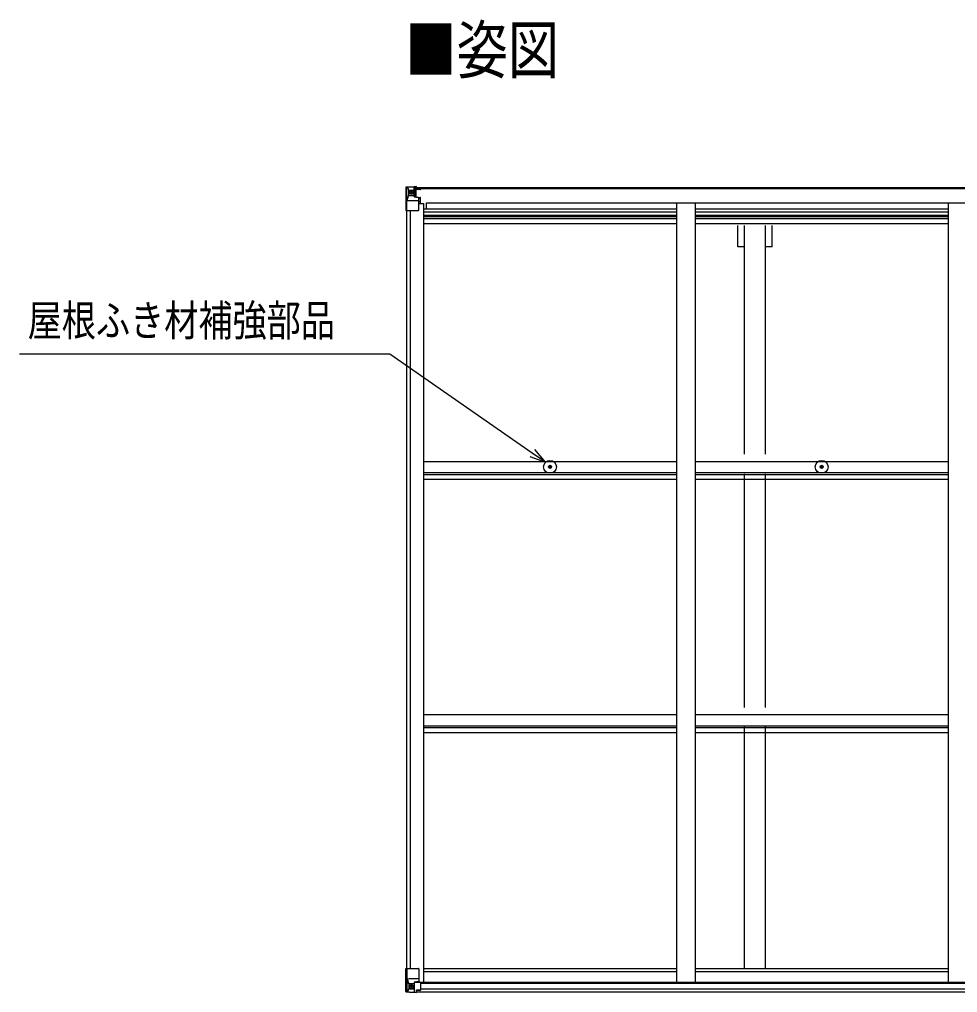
# Model space of a CAD drawing. Units: millimetres, scale not verified. Extents: x -10512 to 10512, y -7425 to 7425.
# Drawn here: x -4000 to -1528, y 789 to 3352 of the extents above; entities that cross this region are included whole.
import ezdxf
from ezdxf.enums import TextEntityAlignment as Align

# ---------------------------------------------------------------- set-up
doc = ezdxf.new("R2010")
doc.units = ezdxf.units.MM
doc.header["$LTSCALE"] = 30
for name, color, linetype in [('0-2_USER1', 3, 'Continuous'), ('0-4_YKK_13', 4, 'Continuous'), ('0-5_YKK_A1', 4, 'Continuous'), ('0-6_YKK_D', 6, 'Continuous')]:
    doc.layers.add(name, color=color, linetype=linetype)
doc.styles.add('ＭＳ ゴシック', font='')
doc.styles.get('ＭＳ ゴシック').set_extended_font_data('MS Gothic')

msp = doc.modelspace()

# ---------------------------------------------------------------- linework, layer by layer
at = {"layer": '0-4_YKK_13'}
for p, q in [((-2982.25, 2909.38), (-2982.25, 2909.34)), ((-2981.31, 2910.38), (-2981.31, 2910.38)), ((-2981.31, 2910.34), (-2981.31, 2910.38)), ((-2972.34, 2910.77), (-2980.27, 2910.29)), ((-2979.41, 2909.32), (-2979.41, 2909.25)), ((-2979.41, 2848.67), (-2979.41, 2909.25)), ((-2975.44, 2905.88), (-2978.17, 2909.55)), ((-2974.58, 2902.37), (-2972.25, 2902.43)), ((-2974.58, 2888.9), (-2974.58, 2902.37)), ((-2960.25, 2911.56), (-2972.25, 2910.77)), ((-2972.25, 2902.43), (-2960.25, 2902.43)), ((-2961.25, 2902.43), (-2960.25, 2902.43)), ((-2953.75, 2912.07), (-2960.25, 2911.67)), ((-2960.25, 2885.57), (-2960.25, 2911.67)), ((-2960.25, 2910.79), (-2953.75, 2911.18)), ((-2958.75, 2905.96), (-2960.25, 2905.96)), ((-2958.75, 2902.43), (-2960.25, 2902.43)), ((-2953.75, 2910.26), (-2958.75, 2910.17)), ((-2958.25, 2905.6), (-2958.75, 2905.6)), ((-2954.75, 2900.67), (-2958.75, 2900.67)), ((-2958.64, 2904.3), (-2954.75, 2904.3)), ((-2958.26, 2904.51), (-2958.26, 2904.67)), ((-2958.26, 2904.67), (-2958.25, 2904.67)), ((-2958.25, 2906.63), (-2958.25, 2904.67)), ((-2950.25, 2906.63), (-2958.25, 2906.63)), ((-2950.25, 2906.6), (-2958.25, 2906.6)), ((-2948.25, 2904.76), (-2958.25, 2904.67)), ((-2954.75, 2884.57), (-2954.75, 2904.54)), ((-2953.75, 2911.18), (-2953.75, 2912.07)), ((-2953.75, 2910.67), (-2953.75, 2911.18)), ((-2953.75, 2910.67), (-2953.75, 2910.26)), ((-2953.75, 2910.26), (-2953.75, 2909.44)), ((-2948.75, 2909.87), (-2948.75, 2909.44)), ((-2948.45, 2909.87), (-2948.75, 2909.87)), ((-2948.45, 2909.87), (-2946.76, 2909.44)), ((-2948.25, 2906.37), (-2943.25, 2906.37)), ((-2948.25, 2904.76), (-2948.25, 2906.37)), ((-2943.25, 2907.29), (-2943.25, 2906.37)), ((-2943.25, 2906.37), (-2942.25, 2906.37)), ((-2942.25, 2906.37), (-2942.25, 2907.29)), ((-2942.25, 2906.37), (-2942.25, 2904.8)), ((-2942.25, 2904.69), (-2942.25, 2904.8)), ((-2978.86, 2875.55), (-2974.72, 2887.64)), ((-2978.86, 2875.55), (-2972.25, 2875.34)), ((-2972.25, 2888.87), (-2974.58, 2888.9)), ((-2972.25, 2888.87), (-2960.25, 2888.87)), ((-2972.25, 2888.87), (-2972.25, 2888.87)), ((-2972.25, 2875.34), (-2948.25, 2875.34)), ((-2966.77, 2895.23), (-2966.77, 2894.27)), ((-2958.75, 2888.87), (-2960.25, 2888.87)), ((-2959.42, 2885.31), (-2949.08, 2883.66)), ((-2959.42, 2884.68), (-2959.42, 2885.31)), ((-2949.08, 2883.03), (-2959.42, 2884.68)), ((-2954.75, 2892.47), (-2958.75, 2892.47)), ((-2949.08, 2883.66), (-2949.08, 2883.03)), ((-2948.8, 2883.58), (-2944.75, 2883.55)), ((-2948.25, 2849.67), (-2948.25, 2882.77)), ((-2943.75, 2871.67), (-2948.25, 2871.67)), ((-2943.75, 2883.54), (-2944.75, 2883.55)), ((-2944.75, 2881.81), (-2943.75, 2881.82)), ((-2943.75, 2867.32), (-2943.75, 2883.54)), ((-2979.41, 2848.67), (-2949.25, 2848.67)), ((-2604.5, 2174.36), (-2603.39, 2174.38)), ((-2604.5, 2173.36), (-2603.39, 2173.34)), ((-2603.39, 2174.38), (-2602.87, 2174.48)), ((-2603.39, 2173.34), (-2602.87, 2173.24)), ((-2602.77, 2174.99), (-2602.87, 2174.48)), ((-2602.77, 2172.72), (-2602.87, 2173.24)), ((-2602.75, 2176.1), (-2602.77, 2174.99)), ((-2602.75, 2171.61), (-2602.77, 2172.72)), ((-2601.75, 2176.1), (-2601.73, 2174.99)), ((-2601.75, 2171.61), (-2601.73, 2172.72)), ((-2601.73, 2174.99), (-2601.63, 2174.48)), ((-2601.73, 2172.72), (-2601.63, 2173.24)), ((-2601.11, 2174.38), (-2601.63, 2174.48)), ((-2601.11, 2173.34), (-2601.63, 2173.24)), ((-2600.01, 2174.36), (-2601.11, 2174.38)), ((-2600.01, 2173.36), (-2601.11, 2173.34)), ((-1888.5, 2174.36), (-1887.39, 2174.38)), ((-1888.5, 2173.36), (-1887.39, 2173.34)), ((-1887.39, 2174.38), (-1886.87, 2174.48)), ((-1887.39, 2173.34), (-1886.87, 2173.24)), ((-1886.77, 2174.99), (-1886.87, 2174.48)), ((-1886.77, 2172.72), (-1886.87, 2173.24)), ((-1886.75, 2176.1), (-1886.77, 2174.99)), ((-1886.75, 2171.61), (-1886.77, 2172.72)), ((-1885.75, 2176.1), (-1885.73, 2174.99)), ((-1885.75, 2171.61), (-1885.73, 2172.72)), ((-1885.73, 2174.99), (-1885.63, 2174.48)), ((-1885.73, 2172.72), (-1885.63, 2173.24)), ((-1885.11, 2174.38), (-1885.63, 2174.48)), ((-1885.11, 2173.34), (-1885.63, 2173.24)), ((-1884.01, 2174.36), (-1885.11, 2174.38)), ((-1884.01, 2173.36), (-1885.11, 2173.34)), ((-2982.25, 852.69), (-2949.25, 852.69)), ((-2982.25, 791.98), (-2982.25, 852.69)), ((-2979.41, 852.69), (-2979.41, 792.11)), ((-2948.25, 851.69), (-2948.25, 818.59)), ((-2978.86, 825.81), (-2972.25, 826.03)), ((-2978.86, 825.81), (-2974.72, 813.73)), ((-2972.25, 826.03), (-2948.25, 826.03)), ((-2975.44, 795.48), (-2978.17, 791.82)), ((-2972.25, 812.49), (-2974.58, 812.46)), ((-2974.58, 812.46), (-2974.58, 798.99)), ((-2974.58, 798.99), (-2972.25, 798.93)), ((-2972.25, 812.49), (-2972.25, 812.49)), ((-2960.25, 812.49), (-2972.25, 812.49)), ((-2972.25, 798.94), (-2960.25, 798.94)), ((-2967.73, 806.13), (-2967.73, 807.09)), ((-2960.25, 816.48), (-2953.75, 816.48)), ((-2960.25, 816.48), (-2960.25, 789.69)), ((-2949.08, 818.34), (-2959.42, 816.68)), ((-2959.42, 816.68), (-2959.42, 816.48)), ((-2956.73, 816.48), (-2949.08, 817.7)), ((-2953.75, 816.48), (-2944.75, 816.45)), ((-2953.75, 789.3), (-2953.75, 795.24)), ((-2944.75, 794.67), (-2953.75, 794.61)), ((-2949.08, 817.7), (-2949.08, 818.34)), ((-2943.75, 815.54), (-2943.75, 795.38)), ((-2981.31, 791.03), (-2981.31, 790.98)), ((-2972.34, 790.6), (-2980.26, 791.07)), ((-2979.4, 792.04), (-2979.41, 792.11)), ((-2960.25, 789.81), (-2972.25, 790.59))]:
    msp.add_line(p, q, dxfattribs=at)
for points in [[(-2982.25, 2909.34), (-2982.25, 2848.67), (-2979.41, 2848.67)], [(-2981.31, 2910.38), (-2972.25, 2910.94), (-2960.25, 2911.67)], [(-2968.69, 2896.19), (-2969.65, 2896.19), (-2969.65, 2897.15), (-2968.69, 2897.15)], [(-2967.73, 2898.11), (-2967.73, 2899.07), (-2966.77, 2899.07), (-2966.77, 2898.11)], [(-2965.81, 2897.15), (-2964.85, 2897.15), (-2964.85, 2896.19), (-2965.81, 2896.19)], [(-2953.75, 2910.67), (-2958.75, 2910.67), (-2958.75, 2885.21)], [(-2943.25, 2904.64), (-2958.25, 2904.51), (-2958.26, 2904.51)], [(-2958.25, 2905.6), (-2950.25, 2905.6), (-2950.25, 2907.29)], [(-2948.25, 2904.76), (-2948.25, 2904.75), (-2942.25, 2904.8)], [(-2966.77, 2894.27), (-2967.73, 2894.27), (-2967.73, 2895.23)], [(-2944.75, 2883.55), (-2944.75, 2881.81), (-2948.25, 2881.8)], [(-2968.69, 804.21), (-2969.65, 804.21), (-2969.65, 805.17), (-2968.69, 805.17)], [(-2967.73, 807.09), (-2966.77, 807.09), (-2966.77, 806.13)], [(-2966.77, 803.25), (-2966.77, 802.29), (-2967.73, 802.29), (-2967.73, 803.25)], [(-2965.81, 805.17), (-2964.85, 805.17), (-2964.85, 804.21), (-2965.81, 804.21)], [(-2943.75, 795.38), (-2943.76, 795.28), (-2953.75, 795.24)], [(-2981.31, 790.98), (-2972.25, 790.43), (-2953.75, 789.3)]]:
    msp.add_lwpolyline(points, dxfattribs=at)
for centre, radius in [((-2967.25, 2896.67), 5.3), ((-2602.25, 2173.86), 17), ((-1886.25, 2173.86), 17), ((-2602.25, 2173.86), 4), ((-1886.25, 2173.86), 4), ((-2967.25, 804.69), 5.3)]:
    msp.add_circle(centre, radius, dxfattribs=at)
for centre, radius, start, end in [((-2981.25, 2909.38), 0.999, 93.4424, 179.95083), ((-2981.25, 2909.38), 1, 93.50017, 180.00079), ((-2981.25, 2909.34), 0.999, 93.4424, 179.95083), ((-2980.1, 2922.99), 12.7, 269.24466, 275.10311), ((-2978.12, 2909.38), 1.28, 131.17831, 182.45895), ((-2968.69, 2898.11), 0.96, 270, 0), ((-2968.69, 2895.23), 0.96, 0, 90), ((-2965.81, 2898.11), 0.96, 180, 270), ((-2965.81, 2895.23), 0.96, 90, 180), ((-2958.25, 2907.13), 0.5, 179.99802, 269.99691), ((-2958.25, 2907.1), 0.5, 180.00109, 270.00109), ((-2958.25, 2904.17), 0.5, 90.52895, 180.04464), ((-2958.24, 2904), 0.513, 91.88028, 181.04707), ((-2943.11, 2912.33), 7.69, 268.96999, 276.43426), ((-2959.31, 2886.24), 0.937, 182.32209, 263.26766), ((-2959.31, 2885.61), 0.937, 182.32209, 263.26766), ((-2949.19, 2882.73), 0.937, 2.32209, 83.26766), ((-2949.19, 2882.1), 0.937, 2.32209, 83.26766), ((-2949.25, 2849.67), 1, 270, 0), ((-2602.25, 2173.86), 2.3, 167.44414, 192.55586), ((-2602.25, 2173.86), 2.3, 77.44414, 102.55586), ((-2602.25, 2173.86), 2.3, 257.44414, 282.55586), ((-2602.25, 2173.86), 2.3, 347.44414, 12.55586), ((-1886.25, 2173.86), 2.3, 167.44414, 192.55586), ((-1886.25, 2173.86), 2.3, 77.44414, 102.55586), ((-1886.25, 2173.86), 2.3, 257.44414, 282.55586), ((-1886.25, 2173.86), 2.3, 347.44414, 12.55586), ((-2949.25, 851.69), 1, 0, 90), ((-2968.69, 806.13), 0.96, 270, 0), ((-2968.69, 803.25), 0.96, 0, 90), ((-2965.81, 806.13), 0.96, 180, 270), ((-2965.81, 803.25), 0.96, 90, 180), ((-2959.31, 815.75), 0.937, 96.73234, 129.06602), ((-2949.19, 819.27), 0.937, 276.73234, 357.67791), ((-2949.19, 818.63), 0.937, 276.73234, 357.67791), ((-2981.25, 792.02), 0.999, 180.04917, 266.5576), ((-2981.25, 791.98), 0.999, 180.04917, 266.5576), ((-2981.25, 791.98), 1, 179.99921, 266.49983), ((-2980.1, 778.37), 12.7, 84.89689, 90.75534), ((-2978.12, 791.98), 1.28, 177.54105, 228.82169)]:
    msp.add_arc(centre, radius, start, end, dxfattribs=at)
for centre, major_axis, ratio, start_param, end_param in [((-2780.31, 2922.69), (201, 12.36), 0.060933, 3.1373463, 3.1378449), ((-2979.31, 2910.46), (2, 0.12), 0.060933, 3.1378449, 4.2119296), ((-2979.12, 2907.36), (-0.02, 3), 0.466854, 5.5234897, 6.1575023), ((-2977.45, 2902.29), (0.03, 5), 0.573921, 4.7320603, 5.5159136), ((-3054, 2902.43), (81.75, 0), 0.061163, 0, 0.0007725), ((-2978.14, 2877.9), (0.85, 2.32), 0.403757, 2.3087461, 3.2744049), ((-2975.99, 2888.92), (0, 3), 0.468246, 4.2703918, 4.7058971), ((-2978.14, 823.46), (0.85, -2.32), 0.403757, 3.0087805, 3.9744392), ((-2977.45, 799.07), (0.03, -5), 0.573921, 0.7672717, 1.551125), ((-2975.99, 812.44), (0, -3), 0.468246, 1.5772882, 2.0127935), ((-3054, 798.94), (81.75, 0), 0.061163, 6.2824128, 6.2831853), ((-2944.75, 815.54), (1, -0.021), 0.906239, 0.0187047, 1.589501), ((-2944.75, 795.38), (1, 0.012), 0.707053, 4.7036637, 6.124411), ((-2979.31, 790.9), (2, -0.12), 0.060933, 2.0712557, 3.1453404), ((-2780.31, 778.67), (201, -12.36), 0.060933, 3.1453404, 3.145839), ((-2979.12, 794), (-0.02, -3), 0.466854, 0.125683, 0.7596956)]:
    msp.add_ellipse(centre, major_axis=major_axis, ratio=ratio, start_param=start_param, end_param=end_param, dxfattribs=at)
at = {"layer": '0-5_YKK_A1'}
for p, q in [((-2958.75, 2909.44), (1334.25, 2909.44)), ((-2958.75, 2907.29), (1334.25, 2907.29)), ((-2980.25, 2848.67), (-2980.25, 852.69)), ((-2970.55, 2848.67), (-2970.55, 852.69)), ((-2948.25, 2867.32), (-2935.25, 2867.32)), ((-2935.25, 2867.32), (-2935.25, 816.67)), ((-2935.25, 2853.64), (-2269.25, 2853.64)), ((-2935.25, 2845.25), (-2269.25, 2845.25)), ((-2927.75, 2853.64), (-2927.75, 2869.16)), ((-2927.75, 2869.16), (1303.25, 2869.16)), ((-2269.25, 2869.14), (-2269.25, 816.67)), ((-2219.25, 2869.14), (-2219.25, 816.67)), ((-2219.25, 2853.64), (-1553.25, 2853.64)), ((-2219.25, 2845.25), (-1553.25, 2845.25)), ((-1553.25, 2869.14), (-1553.25, 816.67)), ((-2935.25, 2837.05), (-2269.25, 2837.05)), ((-2935.25, 2833.12), (-2269.25, 2833.12)), ((-2935.25, 2828.04), (-2269.25, 2828.04)), ((-2219.25, 2837.05), (-1553.25, 2837.05)), ((-2219.25, 2833.12), (-1553.25, 2833.12)), ((-2219.25, 2828.04), (-1553.25, 2828.04)), ((-2935.25, 2815.03), (-2269.25, 2815.03)), ((-2219.25, 2815.03), (-1553.25, 2815.03)), ((-2107.45, 2753.44), (-2107.45, 2809.71)), ((-2089.75, 2207.15), (-2089.75, 2809.71)), ((-2034.75, 2207.15), (-2034.75, 2809.71)), ((-2017.05, 2753.44), (-2017.05, 2809.71)), ((-2089.75, 2753.44), (-2107.45, 2753.44)), ((-2017.05, 2753.44), (-2034.75, 2753.44)), ((-2935.25, 2188.38), (-2269.25, 2188.38)), ((-2219.25, 2188.38), (-1553.25, 2188.38)), ((-2935.22, 2158.64), (-2269.25, 2158.64)), ((-2935.22, 2154.09), (-2269.25, 2154.09)), ((-2219.25, 2158.64), (-1553.25, 2158.64)), ((-2219.25, 2154.09), (-1553.25, 2154.09)), ((-2089.75, 1539.69), (-2089.75, 2155.52)), ((-2034.75, 1539.69), (-2034.75, 2155.52)), ((-2935.22, 2141.08), (-2269.25, 2141.08)), ((-2219.25, 2141.08), (-1553.25, 2141.08)), ((-2935.22, 1521.38), (-2269.25, 1521.38)), ((-2219.22, 1521.38), (-1553.25, 1521.38)), ((-2935.22, 1491.65), (-2269.25, 1491.65)), ((-2935.22, 1487.1), (-2269.25, 1487.1)), ((-2219.22, 1491.65), (-1553.25, 1491.65)), ((-2219.22, 1487.1), (-1553.25, 1487.1)), ((-2089.75, 852.84), (-2089.75, 1492.5)), ((-2034.75, 852.84), (-2034.75, 1492.5)), ((-2935.22, 1474.09), (-2269.25, 1474.09)), ((-2219.22, 1474.09), (-1553.25, 1474.09)), ((-2935.25, 852.84), (-2269.25, 852.84)), ((-2219.25, 852.84), (-1553.25, 852.84)), ((-2935.25, 844.5), (-2269.25, 844.5)), ((-2219.25, 844.5), (-1553.25, 844.5)), ((-2955.51, 816.67), (1331.01, 816.67)), ((-2943.75, 814.41), (1319.25, 814.41)), ((-2943.75, 798.79), (1319.25, 798.79)), ((-2953.75, 790.9), (1329.25, 790.9))]:
    msp.add_line(p, q, dxfattribs=at)
at = {"layer": '0-6_YKK_D'}
for points in [[(-2614.08, 2186.07), (-2648.98, 2210.31), (-3024.33, 2471.03), (-4000.24, 2471.03)], [(-2655.48, 2200.96), (-2614.08, 2186.07), (-2642.49, 2219.66)]]:
    msp.add_lwpolyline(points, dxfattribs=at)

# ---------------------------------------------------------------- texts
at = {"layer": '0-2_USER1', "style": 'ＭＳ ゴシック', "width": 0.8}
msp.add_text('■姿図', height=123.8, dxfattribs=at).set_placement((-2983.51, 3173.2), align=Align.BOTTOM_LEFT)
at = {"layer": '0-6_YKK_D', "style": 'ＭＳ ゴシック', "width": 0.8}
msp.add_text('屋根ふき材補強部品', height=82.48, dxfattribs=at).set_placement((-3978.71, 2493.51), align=Align.BOTTOM_LEFT)

doc.saveas('drawing.dxf')
